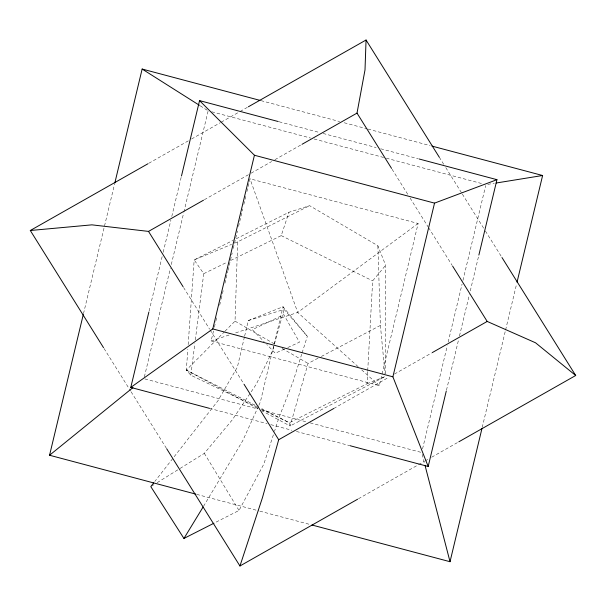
<?xml version="1.0" encoding="UTF-8"?>
<svg xmlns="http://www.w3.org/2000/svg" width="606" height="606" viewBox="0 0 606 606"><rect width="100%" height="100%" fill="white"/><g stroke="black" fill="none" stroke-linecap="round" stroke-linejoin="round"><path stroke-width="0.45" stroke-dasharray="3.03 2.27" d="M385.272 373.622L385.636 265.292L377.871 245.733L309.613 205.676L289.001 212.244L233.621 240.074M225.023 331.194L235.03 321.135L237.666 241.87L309.613 205.676M261.353 409.224L289.388 422.746L367.001 383.818L367.675 371.539M367.728 370.592L372.652 280.858L385.636 265.292M257.103 407.171L190.837 375.205L186.345 370.092L187.822 349.367M188.155 344.662L194.185 259.898L232.787 240.499M190.837 375.205L194.859 343.541M195.337 339.815L203.737 273.692L194.185 259.898L231.575 244.392M244.415 337.027L237.37 367.168L217.895 400.839L154.825 481.437M244.635 336.11L248.263 320.582L283.01 306.734L307.348 336.292L301.985 353.298M83.499 313.635L114.587 183.982M149.084 311.128L162.302 255.967M163.188 252.293L170.9 220.122M171.778 216.44L181.255 176.914M144.379 376.841L170.415 268.223M171.301 264.542L183.656 212.994M183.876 212.077L208.153 110.822M249.324 181.535L249.983 178.785L418.125 223.485L379.25 385.643L211.108 340.943L213.524 330.861M214.403 327.202L215.721 321.703M215.941 320.786L217.039 316.203M219.675 305.212L220.993 299.712M221.213 298.796L223.629 288.721M224.947 283.222L227.803 271.314M228.023 270.397L232.189 252.99M233.287 248.415L237.461 231.007M238.559 226.424L242.733 209.017M243.832 204.442L245.809 196.192M246.907 191.617L249.104 182.451M422.564 448.841L447.281 345.746M448.167 342.064L462.067 284.078M462.954 280.396L485.686 185.587M446.478 390.188L458.598 339.633M459.484 335.951L469.4 294.584M470.279 290.91L478.657 255.982M482.209 427.457L505.359 330.906M505.578 329.99L516.6 284.009M318.044 358.199L308.068 363.448L290.077 425.988L261.86 410.785M301.705 354.192L292.948 381.947L279.139 417.125L274.526 431.283M273.374 434.82L263.852 464.029L239.014 510.472L214.812 522.766M230.689 260.451L281.229 235.613L289.001 212.244M258.436 406.232L242.658 440.857L203.593 506.207M258.823 405.384L260.36 402.005L272.071 352.359L284.116 309.416L283.01 306.734L272.708 350.503L256.202 384.371L232.393 419.708L204.336 453.364L178.762 469.249M257.709 408.542L186.345 370.092L224.356 331.868M418.125 223.485L297.713 312.454L234.325 333.308M151.598 486.118L153.992 484.633M157.189 482.649L177.967 469.741M148.803 163.272L188.299 140.857M191.594 138.994L220.395 122.654M221.22 122.185L239.325 111.913M240.143 111.443L247.551 107.247M204.328 199.73L250.301 173.657M251.119 173.187L271.639 161.544M274.927 159.681L301.19 144.781M333.701 408.527L388.696 377.326M394.438 374.061L431.381 353.109M358.449 498.753L417.701 465.143M418.519 464.673L424.283 461.401M425.109 460.939L428.397 459.068M431.692 457.204L458.022 442.259M321.369 356.457L380.401 325.422L377.871 245.733M203.737 273.692L227.326 262.103M284.472 349.041L275.298 353.222L266.776 344.473M287.805 347.518L299.478 342.193L283.79 314.658L252.354 329.664L264.155 341.776M235.052 242.945L237.666 241.87M367.001 383.818L385.264 376.447L290.077 425.988L289.388 422.746L261.739 408.618M211.108 340.943L229.856 334.777M248.263 320.582L284.116 309.416L307.348 336.292M487.762 184.368L494.269 183.315M261.004 100.641L339.633 121.548M344.208 122.76L367.069 128.836M367.978 129.086L430.154 145.614M279.161 121.783L319.423 132.487M323.089 133.456L376.159 147.569M380.735 148.788L418.254 158.757M211.812 111.799L310.484 138.032M314.135 139.001L385.401 157.946M386.317 158.189L482.247 183.694M144.849 378.924L257.224 408.8M261.8 410.012L306.568 421.912M310.219 422.89L420.769 452.281M209.487 408.346L267.132 423.67M270.791 424.647L291.842 430.237M296.417 431.457L350.404 445.811M196.753 494.382L258.929 510.911M259.845 511.153L310.128 524.523M281.229 235.613L372.652 280.858M186.345 370.092L255.876 405.626M235.03 321.135L273.98 343.7M282.093 348.405L308.068 363.448M200.2 105.792L207.358 110.322M358.161 366.713L297.713 312.454L249.983 178.785M361.676 369.872L379.25 385.643M439.274 157.196L443.789 164.415M445.796 167.627L461.848 193.306M462.348 194.109L484.921 230.227M485.421 231.03L501.473 256.717M392.059 169.203L408.08 194.844M410.088 198.048L428.109 226.894M428.609 227.689L452.144 265.352M183.565 287.486L209.6 329.156M210.1 329.959L244.15 384.439M104.027 348.48L130.608 391.022M131.116 391.824L166.726 448.804M204.336 453.364L239.014 510.472M422.155 454.341L424.753 464.347M380.401 325.422L384.999 373.667"/><path stroke-width="0.91" d="M248.377 106.777L366.054 40.011L365.009 69.91L357.01 113.11L391.559 168.4M195.844 494.14L49.556 455.242L83.28 314.559M114.807 183.065L142.145 69.046L260.088 100.399M209.487 408.346L130.79 387.423L148.864 312.045M181.482 175.998L199.548 100.619L278.245 121.541M130.79 387.423L212.789 328.929L254.429 155.242L199.548 100.619M350.404 445.811L428.184 466.484L392.893 376.811L434.532 203.124L496.95 179.679L478.876 255.058M428.184 466.484L446.258 391.105M311.961 525.008L450.023 561.709L481.99 428.381M517.039 282.176L542.612 175.505L431.98 146.099M333.701 408.527L278.699 439.729L262.436 497.723L239.946 565.989L166.726 448.804M153.674 482.921L150.796 486.618L183.936 538.454L203.101 507.017M49.556 455.242L132.964 387.582M103.528 347.677L30.3 230.5L147.978 163.741M30.3 230.5L91.915 224.849L148.515 231.401L203.51 200.2M302.015 144.311L357.01 113.11M432.199 352.639L487.194 321.438L535.53 342.784L575.7 375.5L458.848 441.797M239.946 565.989L357.623 499.223M183.936 538.454L213.979 523.19M496.132 183.012L542.612 175.505M419.17 159.007L496.95 179.679M254.429 155.242L434.532 203.124M212.789 328.929L392.893 376.811M142.145 69.046L199.404 105.285M366.054 40.011L439.274 157.196M501.973 257.52L575.7 375.5M452.644 266.155L487.194 321.438M148.515 231.401L183.065 286.691M244.15 384.439L278.699 439.729M424.988 465.257L450.023 561.709"/></g></svg>
